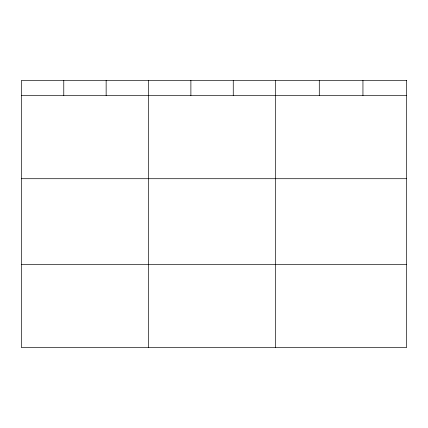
<?xml version="1.0" encoding="UTF-8"?>
<svg xmlns="http://www.w3.org/2000/svg" width="428" height="428" viewBox="0 0 428 428"><rect width="100%" height="100%" fill="white"/><g stroke="black" fill="none" stroke-linecap="round" stroke-linejoin="round"><path stroke-width="0.64" d="M21.4 95.546L406.6 95.546M21.4 178.711L406.6 178.711M21.4 264.397L406.6 264.397M362.944 80.432L362.944 95.546M319.288 80.432L319.288 95.546M275.632 80.432L275.632 347.568M233.26 80.432L233.26 95.546M190.888 80.432L190.888 95.546M148.516 80.432L148.516 347.568M106.144 80.432L106.144 95.546M63.772 80.432L63.772 95.546M406.6 80.432L21.4 80.432L21.4 347.568L406.6 347.568L406.6 80.432"/></g></svg>
